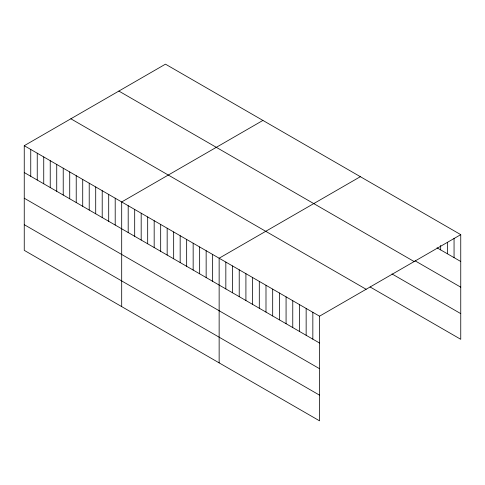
<?xml version="1.0" encoding="UTF-8"?>
<svg xmlns="http://www.w3.org/2000/svg" width="485" height="485" viewBox="0 0 485 485"><rect width="100%" height="100%" fill="white"/><g stroke="black" fill="none" stroke-linecap="round" stroke-linejoin="round"><path stroke-width="0.73" d="M24.25 145.694L319.536 316.178L319.536 420.834L24.25 250.351L24.25 145.694L165.464 64.165L460.75 234.649L460.75 339.306L370.085 286.962M262.906 120.425L121.693 201.954L121.693 306.611M360.349 176.685L219.141 258.214L219.141 362.871M319.536 316.178L460.75 234.649M437.021 247.793L460.75 261.494M415.111 260.827L460.75 287.175M118.861 91.071L414.148 261.554M391.995 273.934L460.75 313.631M70.852 118.789L366.139 289.272M24.25 172.539L319.536 343.022M24.25 198.213L319.536 368.697M24.25 224.67L319.536 395.154M454.057 238.238L454.057 257.626M447.364 242.579L447.364 253.764M440.671 245.428L440.671 249.902M312.843 312.31L312.843 339.154M306.15 308.448L306.15 335.293M299.457 304.586L299.457 331.425M292.764 300.718L292.764 327.563M286.071 296.856L286.071 323.701M279.378 292.988L279.378 319.833M272.685 289.127L272.685 315.971M265.992 285.259L265.992 312.104M259.299 281.397L259.299 308.242M252.606 277.535L252.606 304.38M245.913 273.667L245.913 300.512M239.22 269.805L239.22 296.65M232.527 265.938L232.527 292.782M225.834 262.076L225.834 288.921M212.642 254.461L212.642 281.306M206.149 250.709L206.149 277.553M199.65 246.962L199.65 273.807M193.157 243.209L193.157 270.054M186.658 239.457L186.658 266.301M180.165 235.71L180.165 262.555M173.666 231.957L173.666 258.802M167.167 228.205L167.167 255.049M160.674 224.458L160.674 251.303M154.175 220.705L154.175 247.55M147.682 216.953L147.682 243.797M141.183 213.206L141.183 240.051M134.691 209.453L134.691 236.298M128.192 205.701L128.192 232.545M115.2 198.201L115.2 225.046M108.701 194.449L108.701 221.293M102.208 190.702L102.208 217.547M95.709 186.949L95.709 213.794M89.216 183.197L89.216 210.041M82.717 179.45L82.717 206.295M76.224 175.697L76.224 202.542M69.725 171.945L69.725 198.789M63.226 168.198L63.226 195.043M56.733 164.445L56.733 191.29M50.234 160.693L50.234 187.537M43.741 156.946L43.741 183.791M37.242 153.193L37.242 180.038M30.749 149.441L30.749 176.285"/></g></svg>
